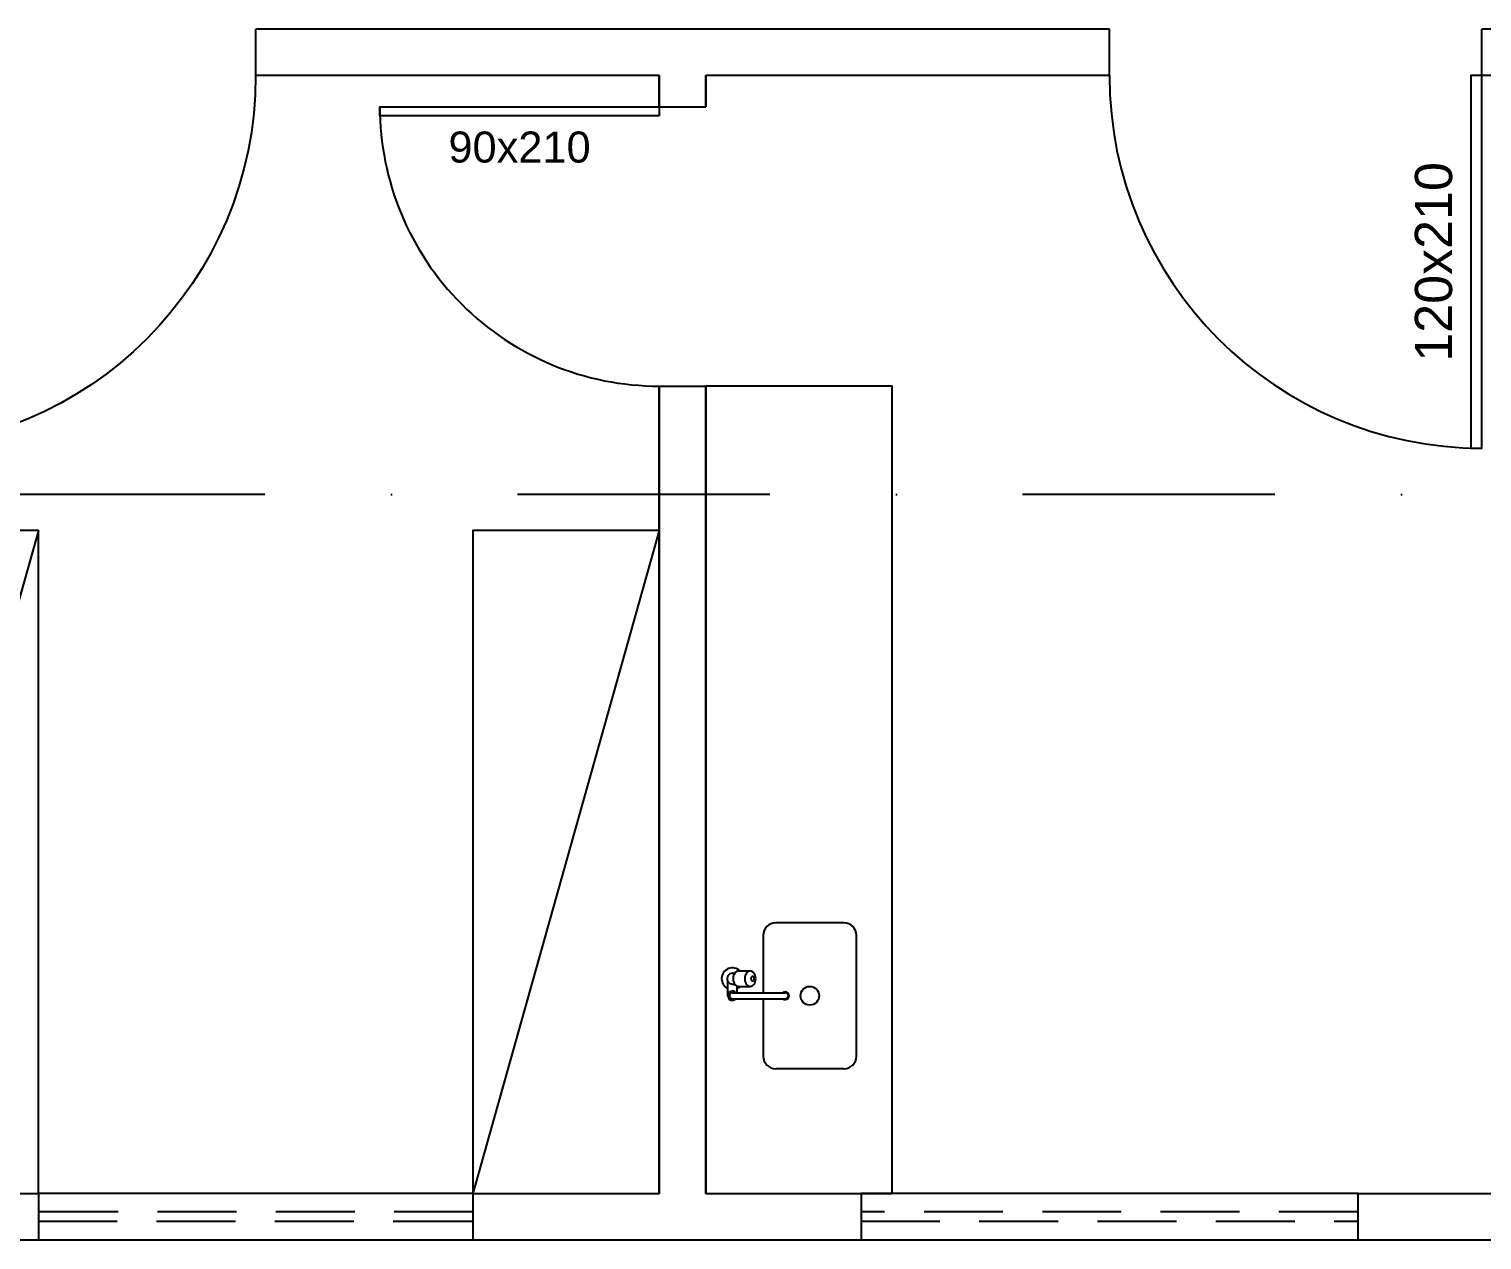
# Model space of a CAD drawing. Header units: centimetres. Extents: x 0 to 1084401, y -139216 to 99734.
# Drawn here: x 902819 to 903287, y 11551.6 to 11941.6 of the extents above; entities that cross this region are included whole.
import ezdxf
from ezdxf.enums import TextEntityAlignment as Align

# ---------------------------------------------------------------- set-up
doc = ezdxf.new("R2010")
doc.units = ezdxf.units.CM
doc.header["$LTSCALE"] = 4
doc.linetypes.add('DASHDOT', pattern=[25.4, 12.7, -6.35, 0, -6.35])
doc.linetypes.add('DASHED2', pattern=[9.525, 6.35, -3.175])
for name, color, linetype in [('0.1', 1, 'Continuous'), ('0.2', 2, 'Continuous'), ('0.6', 6, 'Continuous'), ('001-MOBILIA', 253, 'Continuous'), ('02-CONT', 2, 'Continuous'), ('B-CORTE', 4, 'DASHDOT')]:
    doc.layers.add(name, color=color, linetype=linetype)
doc.styles.add('2mm 1-50', font='arial.ttf', dxfattribs={"height": 0.1})

# ---------------------------------------------------------------- blocks, each defined once
blk = doc.blocks.new('1_00e')
blk.add_lwpolyline([(-28.41, -52.25), (-25.41, -52.25), (-25.41, 47.75), (-28.41, 47.75)], close=True)
at = {"color": 1}
blk.add_arc((-28.41, -52.25), 100, 0, 90, dxfattribs=at)
blk = doc.blocks.new('90d')
blk.add_lwpolyline([(-5, -83.96), (-5, 6.04), (-2, 6.04), (-2, -83.96)], close=True)
at = {"color": 1}
blk.add_arc((-2, -83.96), 90, 90, 180, dxfattribs=at)
blk = doc.blocks.new('BOJO')
at = {"layer": '001-MOBILIA'}
for p, q in [((1062.2345, 1873.0357), (1062.0145, 1873.0357)), ((1061.9745, 1872.9957), (1061.9745, 1872.8107)), ((1062.2745, 1872.6057), (1062.2745, 1872.9957)), ((1061.8604, 1872.8007), (1061.8604, 1872.8443)), ((1061.8754, 1872.8732), (1061.8824, 1872.8732)), ((1061.895, 1872.8807), (1061.9326, 1872.8807)), ((1061.8754, 1872.8382), (1061.8824, 1872.8382)), ((1061.8754, 1872.8107), (1062.0454, 1872.8107)), ((1061.8904, 1872.8107), (1061.8904, 1872.8316)), ((1061.895, 1872.8307), (1061.9326, 1872.8307)), ((1061.8754, 1872.7907), (1062.0454, 1872.7907)), ((1061.9745, 1872.7907), (1061.9745, 1872.6057)), ((1062.2345, 1872.5657), (1062.0145, 1872.5657))]:
    blk.add_line(p, q, dxfattribs=at)
blk.add_circle((1062.1245, 1872.8007), 0.03, dxfattribs=at)
for centre, radius, start, end in [((1062.0145, 1872.9957), 0.04, 90, 180), ((1062.2345, 1872.9957), 0.04, 0, 90), ((1061.8754, 1872.8557), 0.035, 45.5847, 244.6231), ((1061.8754, 1872.8557), 0.0175, 90, 204.62), ((1061.8504, 1872.8443), 0.01, 0, 24.62), ((1061.8754, 1872.8557), 0.0175, 211.0027, 270), ((1061.9125, 1872.8557), 0.0352, 163.6751, 180), ((1061.9125, 1872.8557), 0.0352, 180, 196.3249), ((1061.9039, 1872.8583), 0.0262, 144.7356, 163.6751), ((1061.9039, 1872.8532), 0.0262, 196.3249, 215.2644), ((1061.8984, 1872.8621), 0.0195, 120.3612, 144.7356), ((1061.895, 1872.868), 0.0127, 90, 120.3612), ((1061.9501, 1872.8557), 0.0352, 163.6751, 180), ((1061.9501, 1872.8557), 0.0352, 180, 196.3249), ((1061.9415, 1872.8583), 0.0262, 144.7356, 163.6751), ((1061.9415, 1872.8532), 0.0262, 196.3249, 215.2644), ((1061.936, 1872.8621), 0.0195, 120.3612, 144.7356), ((1061.9326, 1872.868), 0.0127, 90, 120.3612), ((1061.9326, 1872.868), 0.0127, 59.6388, 90), ((1061.9454, 1872.8557), 0.0106, 163.6751, 180), ((1061.9454, 1872.8557), 0.0106, 180, 196.3249), ((1061.9428, 1872.8565), 0.00787, 144.7356, 163.6751), ((1061.9428, 1872.855), 0.00787, 196.3249, 215.2644), ((1061.9411, 1872.8577), 0.00586, 120.3612, 144.7356), ((1061.9411, 1872.8538), 0.00586, 215.2644, 239.6388), ((1061.9401, 1872.8594), 0.00381, 90, 120.3612), ((1061.9401, 1872.852), 0.00381, 239.6388, 270), ((1061.9291, 1872.8621), 0.0195, 35.2644, 59.6388), ((1061.9401, 1872.8594), 0.00381, 59.6388, 90), ((1061.9401, 1872.852), 0.00381, 270, 300.3612), ((1061.9391, 1872.8577), 0.00586, 35.2644, 59.6388), ((1061.9391, 1872.8538), 0.00586, 300.3612, 324.7356), ((1061.9374, 1872.8565), 0.00787, 16.3249, 35.2644), ((1061.9374, 1872.855), 0.00787, 324.7356, 343.6751), ((1061.9348, 1872.8557), 0.0106, 0, 16.3249), ((1061.9348, 1872.8557), 0.0106, 343.6751, 0), ((1061.9237, 1872.8583), 0.0262, 16.3249, 35.2644), ((1061.9237, 1872.8532), 0.0262, 324.7356, 343.6751), ((1061.915, 1872.8557), 0.0352, 0, 16.3249), ((1061.915, 1872.8557), 0.0352, 343.6751, 0), ((1061.8754, 1872.8007), 0.015, 41.8103, 318.1897), ((1061.8754, 1872.8007), 0.01, 90.0002, 270.0002), ((1061.8984, 1872.8493), 0.0195, 215.2644, 239.6388), ((1061.895, 1872.8434), 0.0127, 239.6388, 270), ((1061.8754, 1872.8557), 0.035, 295.3769, 314.4153), ((1061.936, 1872.8493), 0.0195, 215.2644, 239.6388), ((1061.9326, 1872.8434), 0.0127, 239.6388, 270), ((1061.9326, 1872.8434), 0.0127, 270, 300.3612), ((1061.9291, 1872.8493), 0.0195, 300.3612, 324.7356), ((1062.0454, 1872.8007), 0.0125, 233.1301, 126.8699), ((1062.0454, 1872.8007), 0.01, 270.0001, 90.0001), ((1062.0145, 1872.6057), 0.04, 180, 270), ((1062.2345, 1872.6057), 0.04, 270, 0)]:
    blk.add_arc(centre, radius, start, end, dxfattribs=at)

msp = doc.modelspace()

# ---------------------------------------------------------------- linework, layer by layer
at = {"layer": '0.1', "linetype": 'DASHED2'}
for p, q in [((902962.002, 11560.556), (902822.002, 11560.556)), ((903247.002, 11560.556), (903087.002, 11560.556)), ((902822.002, 11557.556), (902962.002, 11557.556)), ((903087.002, 11557.556), (903247.002, 11557.556))]:
    msp.add_line(p, q, dxfattribs=at)
at = {"layer": '0.2'}
for p, q in [((902822.002, 11780.092), (902762.002, 11566.556)), ((903022.002, 11780.092), (902962.002, 11566.556))]:
    msp.add_line(p, q, dxfattribs=at)
for points in [[(903037.002, 11566.556), (903097.002, 11566.556), (903097.002, 11826.556), (903037.002, 11826.556)], [(902822.002, 11566.556), (902822.002, 11780.092), (902762.002, 11780.092), (902762.002, 11566.556)], [(903022.002, 11566.556), (903022.002, 11780.092), (902962.002, 11780.092), (902962.002, 11566.556)]]:
    msp.add_lwpolyline(points, close=True, dxfattribs=at)
at = {"layer": '0.6'}
for p, q in [((902892.002, 11926.556), (902892.002, 11941.556)), ((903167.002, 11926.556), (903167.002, 11941.556)), ((903287.002, 11926.556), (903287.002, 11941.556)), ((903022.002, 11916.556), (903037.002, 11916.556)), ((903022.002, 11826.556), (903037.002, 11826.556)), ((902822.002, 11566.556), (902822.002, 11551.556)), ((902962.002, 11566.556), (902822.002, 11566.556)), ((902962.002, 11566.556), (902962.002, 11551.556)), ((903087.002, 11566.556), (903087.002, 11551.556)), ((903247.002, 11566.556), (903087.002, 11566.556)), ((903247.002, 11566.556), (903247.002, 11551.556)), ((902822.002, 11551.556), (902962.002, 11551.556)), ((903087.002, 11551.556), (903247.002, 11551.556))]:
    msp.add_line(p, q, dxfattribs=at)
for points in [[(903037.002, 11941.556), (902892.002, 11941.556)], [(903167.002, 11941.556), (903022.002, 11941.556)], [(903312.002, 11941.556), (903287.002, 11941.556)], [(902772.002, 11926.556), (902762.002, 11926.556), (902762.002, 11566.556), (902822.002, 11566.556)], [(903022.002, 11916.556), (903022.002, 11926.556), (902892.002, 11926.556)], [(903022.002, 11926.556), (903022.002, 11916.556)], [(903037.002, 11916.556), (903037.002, 11926.556)], [(903167.002, 11926.556), (903037.002, 11926.556), (903037.002, 11916.556)], [(903247.002, 11566.556), (903297.002, 11566.556), (903297.002, 11926.556), (903287.002, 11926.556)], [(902962.002, 11566.556), (903022.002, 11566.556), (903022.002, 11826.556)], [(903022.002, 11826.556), (903022.002, 11566.556)], [(903037.002, 11566.556), (903037.002, 11826.556)], [(903037.002, 11826.556), (903037.002, 11566.556), (903087.002, 11566.556)], [(902747.002, 11551.556), (902822.002, 11551.556)], [(902962.002, 11551.556), (903037.002, 11551.556)], [(903022.002, 11551.556), (903087.002, 11551.556)], [(903247.002, 11551.556), (903312.002, 11551.556)]]:
    msp.add_lwpolyline(points, dxfattribs=at)
at = {"layer": 'B-CORTE', "ltscale": 1.6}
msp.add_line((913793.213, 11791.695), (900484.867, 11791.695), dxfattribs=at)

# ---------------------------------------------------------------- block references
at = {"layer": '001-MOBILIA', "xscale": 100, "yscale": 100, "zscale": 100}
msp.add_blockref('BOJO', (796858.055, -175649.875), dxfattribs=at)
at = {"layer": '02-CONT', "yscale": 1.2, "zscale": 1.2, "rotation": 180}
for p, xscale in [((902806.088, 11863.853), -1.2), ((903252.915, 11863.853), 1.2)]:
    msp.add_blockref('1_00e', p, dxfattribs=dict(at, xscale=xscale))
at = {"layer": '02-CONT', "rotation": 89.99999999999999}
msp.add_blockref('90d', (902938.039, 11918.561), dxfattribs=at)

# ---------------------------------------------------------------- texts
at = {"layer": '02-CONT', "style": '2mm 1-50'}
msp.add_text('90x210', height=10, dxfattribs=at).set_placement((902977.002, 11903.556), align=Align.MIDDLE_CENTER)
msp.add_text('120x210', height=12, rotation=90, dxfattribs=at).set_placement((903271.402, 11866.556), align=Align.MIDDLE_CENTER)

doc.saveas('drawing.dxf')
